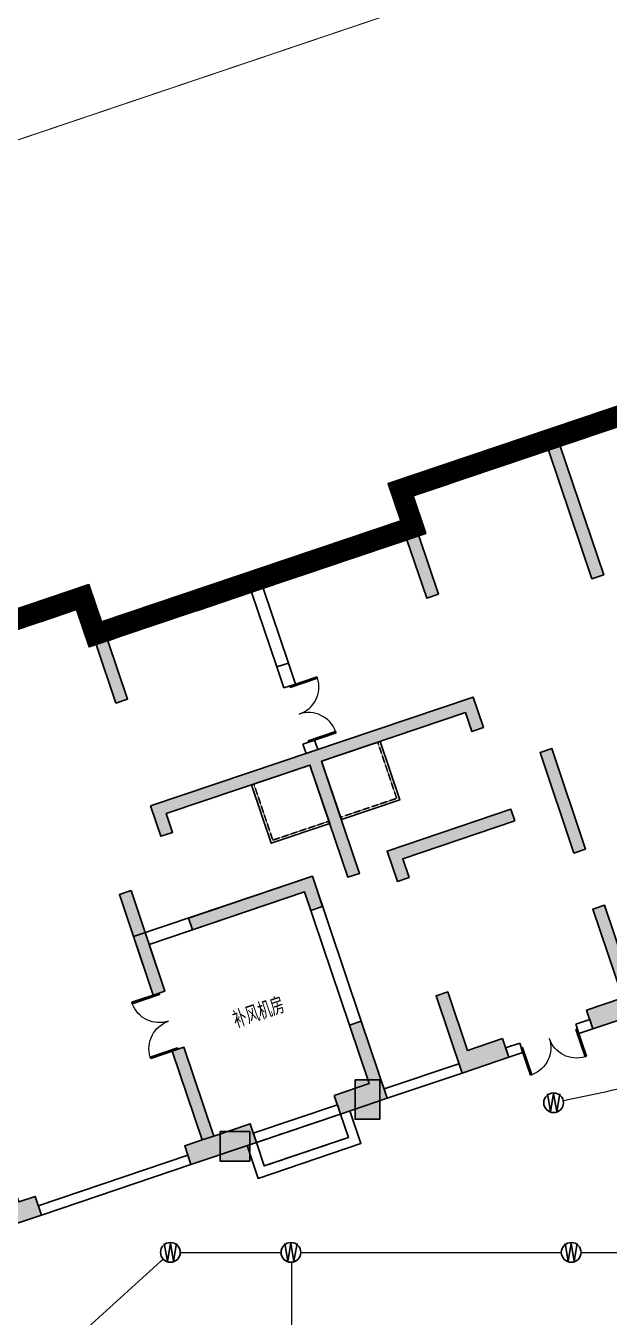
# Model space of a CAD drawing. Extents: x -1348811 to 123514, y -640545 to 749356.
# Drawn here: x -574306 to -562480, y -31247 to -5074 of the extents above; entities that cross this region are included whole.
import ezdxf
from ezdxf.enums import TextEntityAlignment as Align

# ---------------------------------------------------------------- set-up
doc = ezdxf.new("R2010")
doc.units = 0
doc.header["$LTSCALE"] = 10
doc.header["$MEASUREMENT"] = 0
for name, pattern in [('DASH', [0.35, 0.25, -0.1]), ('DASHDOT', [25.399999999999995, 12.7, -6.349999999999999, 0, -6.349999999999999]), ('常规', [20, 10, 0, 10])]:
    doc.linetypes.add(name, pattern=pattern)
doc.layers.get('0').update_dxf_attribs({"linetype": 'CONTINUOUS'})
for name, color, linetype in [('COLU', 1, 'CONTINUOUS'), ('COLU_HATCH', 252, 'CONTINUOUS'), ('dxsqt', 1, 'CONTINUOUS'), ('JPS-J-0', 6, 'CONTINUOUS'), ('OUTLINE', 93, 'DASH'), ('PUB_HATCH', 9, 'CONTINUOUS'), ('Q-200填充', 9, 'CONTINUOUS'), ('RD-equip', 3, 'CONTINUOUS'), ('TEXT', 7, 'CONTINUOUS'), ('wall', 8, 'CONTINUOUS'), ('WINDOW', 4, 'CONTINUOUS'), ('控制线', 5, 'CONTINUOUS')]:
    doc.layers.add(name, color=color, linetype=linetype)
doc.layers.add('RD-Line', color=2, linetype='常规', lineweight=0)
doc.styles.add('FS1', font='txt4.shx', dxfattribs={"width": 0.8, "bigfont": 'fstxt.shx'})
doc.styles.add('TEXT', font='tjromans.shx', dxfattribs={"width": 0.8, "height": 400, "bigfont": 'tjhztxt.shx'})

# ---------------------------------------------------------------- blocks, each defined once
blk = doc.blocks.new('zw')
at = {"layer": 'COLU_HATCH'}
for points in [[(26635.32040452794, 12123.77264110005), (27135.32040452794, 12123.77264110005), (27135.32040452794, 11323.77264110005), (26635.32040452794, 11323.77264110005)], [(23899.9999999975, 11074.61268525088), (24499.9999999975, 11074.61268525088), (24499.9999999975, 10474.61268525088), (23899.9999999975, 10474.61268525088)]]:
    blk.add_hatch(color=256, dxfattribs=at).paths.add_polyline_path(points)
at = {"layer": 'COLU'}
for points in [[(26635.32040452794, 12123.77264110005), (27135.32040452794, 12123.77264110005), (27135.32040452794, 11323.77264110005), (26635.32040452794, 11323.77264110005)], [(23899.9999999975, 11074.61268525088), (24499.9999999975, 11074.61268525088), (24499.9999999975, 10474.61268525088), (23899.9999999975, 10474.61268525088)]]:
    blk.add_lwpolyline(points, close=True, dxfattribs=at)
blk = doc.blocks.new('WG')
at = {"layer": 'RD-equip'}
blk.add_circle((0, 0), 200, dxfattribs=at)
at = {"layer": 'RD-equip', "color": 4, "style": 'FS1', "width": 0.8}
blk.add_attdef('消防', text='', height=360, dxfattribs=at).set_placement((0, 3.637978807091713e-12), align=Align.MIDDLE)
blk = doc.blocks.new('WWWW')
at = {"layer": 'RD-equip'}
blk.add_blockref('WG', (0, 0), dxfattribs=at).add_auto_attribs({'消防': 'W'})
blk = doc.blocks.new('D-JG--1F')
at = {"layer": 'PUB_HATCH'}
h = blk.add_hatch(color=256, dxfattribs=at)
h.paths.add_polyline_path([(21450.00000009307, -10000.00000909716), (19050.00000574609, -10000.00000891532), (19050.00000820775, -10400.0000081684), (18800.00000358594, -10400.0000083365), (18800.00000359322, -9750.000008749077), (21450.0000001727, -9750.000008762814)])
h.paths.add_polyline_path([(30950.000006599, -399.9990624038037), (30950.00000672456, 299.9998512482271), (28199.99995864177, 299.9998546815477), (28199.99995861674, -2700.000024847686), (27300.00000500801, -2700.000030048657), (27300.00000501238, -3100.000009021722), (28349.99999769183, -3100.000009155599), (28349.99999767961, -4150.000021441607), (30700.00000677025, -4150.000021760585), (30700.00000567822, -4675.000024040462), (30950.00000616111, -4675.000016496517), (30950.00000954827, -3425.000025010202), (30700.00001001463, -3425.000017404789), (30700.00000716664, -3950.007729728939), (28600.00000615686, -3950.007729726378), (28600.00000625546, -1800.094748926815), (30700.00000726059, -1800.09474893962), (30700.00000671641, -2325.000021197135), (30950.00000672339, -2325.000028800219), (30950.00000671379, -1600.094754866324), (28600.00000617525, -1600.094754825346), (28600.00000732025, -99.98272269777954), (30700.00000605761, -100.0000191780273), (30700.00000605616, -400.0007031883579)])
h.paths.add_polyline_path([(35600.00000702427, -7600.000019256957), (35600.00000789302, -7400.00002117129), (34449.99991119938, -7400.000021164073), (34449.99991119769, -7600.000019238098), (32900.00000866456, -7600.000019229949), (32900.00000913587, -7400.000028558541), (34249.99990984803, -7400.000021141721), (34249.99990984896, -7200.000021141954), (35600.00000789232, -7200.000021169195), (35600.00000790128, -5650.000029032119), (35850.00000790291, -5650.000029033283), (35850.0000070266, -7350.000019245315), (37600.00000979169, -7350.000019265804), (37600.00000979123, -7600.000019265804)])
h.paths.add_polyline_path([(24750.00000731763, -3100.000004868489), (25100.00000643893, -3100.000004870119), (25100.00000643433, -2700.000028468901), (23550.00000703434, -2700.0000224635), (23550.0000074394, -3100.00001157634), (24500.00001031812, -3100.000019299099), (24500.00000978686, -5850.000036574667), (24749.99999844324, -5850.000036574434)])
h.paths.add_polyline_path([(39100.00010325556, -2700.000028668204), (39100.00010324968, -3100.000016918406), (39450.00000606838, -3100.000016896054), (39450.0000061703, -5850.000036609359), (39700.00000787264, -5850.000036627753), (39700.00000821683, -3100.000014374731), (40650.00000805221, -3100.000006808434), (40650.0000076092, -2700.000022700289)])
h.paths.add_polyline_path([(37650.0000064309, -8850.00002117292), (37650.00000642525, -10000.00002117339), (37399.9033234134, -10000.00002117245), (37400.00032204285, -9100.000021172455), (34750.00000518386, -9100.000021158252), (34750.00000518194, -9499.998101894278), (34500.00000518194, -9499.998101893114), (34500.00000518386, -9100.000021157088), (32900.00000769028, -9100.000021148706), (32900.00000769168, -8850.000021148939)])
h.paths.add_polyline_path([(42750.00000461761, -7350.000028302893), (46000.0000061451, -7350.000028429553), (46000.00000644143, -8250.000030298717), (45600.00000602257, -8250.000030277064), (45600.00000586663, -7600.000030763447), (43000.00000557862, -7600.000037707388), (43000.00000543118, -8000.000037365127), (42750.00000543095, -8000.000037047081)])
h.paths.add_polyline_path([(19800.00000100496, -14100.00000910717), (19050.00000028947, -14100.00000922428), (19050.00000018522, -12850.00003002281), (18800.00000069255, -12850.00003004726), (18800.00000078609, -14500.00003021723), (19800.00000099774, -14500.00003022212)])
h.paths.add_polyline_path([(22625.00000100356, -14100.00000907108), (22999.99999692367, -14100.00000907667), (22999.99999692157, -14500.00003024517), (21600.00000099262, -14500.00003023283), (21600.00000099983, -14100.0000090648), (22375.0000010003, -14100.00000906852), (22375.00000101043, -12200.00003006565), (22625.00000079972, -12200.00003003795)])
h.paths.add_polyline_path([(26800.00000479288, -14500.00003025937), (26200.00000479288, -14500.00003025681), (26200.00000479497, -14100.00000908924), (26550.00000440102, -14100.00000914861), (26550.00000708556, -11900.0000322347), (26800.00000747951, -11900.00002760603)])
h.paths.add_polyline_path([(22625.00000109232, -11000.00001993775), (22375.00000133261, -11000.00001993659), (22375.00000024855, -8850.000021094223), (22625.00000024214, -8850.00002109562)])
h.paths.add_polyline_path([(29100.00000477576, -17100.00000014529), (29100.00000477373, -17500.00002119597), (28100.00000477745, -17500.00002119062), (28100.00000478741, -15749.99810181977), (28500.00000408356, -15749.99810182163), (28500.00000407564, -17100.00000014156)])
h.paths.add_polyline_path([(32300.00000135711, -17099.99999257829), (31900.00000407588, -17100.00000017788), (31900.00000408589, -15749.99810191942), (31650.00000408146, -15749.99810186005), (31650.00000407518, -17100.00000015763), (30900.00000477926, -17100.00000015483), (30900.00000477745, -17500.00002120598), (32300.00000135391, -17500.00001360895)])
h.paths.add_polyline_path([(35800.00000477838, -17500.00002123229), (35100.00000430667, -17500.00002123578), (35100.00000430964, -17100.00000020466), (35400.00000408309, -17100.00000019884), (35400.00000410306, -13350.00001930888), (34500.00000496639, -13350.00001930376), (34500.00000496779, -13100.0000269257), (35800.00000559993, -13100.00001931097)])
h.paths.add_polyline_path([(28099.99956657883, -14500.0113974954), (28499.99956586148, -14500.01139749819), (28500.00000340282, -13350.00001925044), (30750.00000427628, -13350.00001926976), (30750.00000427838, -13100.00001926976), (28100.00000431354, -13100.00002883235)])
h.paths.add_polyline_path([(26800.00000481663, -10000.0004025877), (26800.00000482134, -9100.000021022046), (30800.00000559434, -9100.000021240441), (30800.00000560551, -8850.000021141954), (26550.00000482227, -8850.00002111611), (26550.00000481616, -10000.00040258537)])
h.paths.add_polyline_path([(28350.00000619976, -5650.000028935028), (28350.00000756723, -7350.000021129847), (26600.00000798062, -7350.000021121698), (26600.00000798004, -7600.000021129614), (28600.00000756793, -7600.000021140091), (28599.99999842187, -6500.00002119178), (30950.00000833487, -6500.00002874108), (30950.00000833499, -6500.00002874108), (30950.00000634172, -5775.000021212269), (30700.00000633101, -5775.000021182699), (30700.00000811147, -6300.00002113753), (28600.00000757456, -6300.000021135435), (28600.00000620232, -5650.000028936658)])
h.paths.add_polyline_path([(33100.00000862248, -1500.047390644206), (32850.00000862085, -1500.047390643042), (32850.00000770681, -6400.000021154992), (33100.00000817631, -6400.000021155924)])
h.paths.add_polyline_path([(35600.0000072585, -400.0000211796723), (35600.00000772008, -4300.007729900535), (35850.00000771845, -4300.007729902398), (35850.00000772194, -3100.000014069024), (36900.00000773673, -3100.000014075311), (36900.00000773842, -2700.000030239811), (36000.0000072525, -2700.000030230032), (36000.00000661792, -9.499490261077881e-08), (35000.00000773807, -9.103678166866302e-08), (35000.00000719633, -400.0000233394094)])
h.paths.add_polyline_path([(38000.00000536809, -14100.0000093244), (37650.00000640325, -14100.00000932231), (37650.00000641326, -12200.00003012852), (37400.00000641326, -12200.00003012759), (37400.00000536611, -14500.00003030361), (38000.00000536611, -14500.0000303071)])
h.paths.add_polyline_path([(41575.00000586081, -8850.000028675422), (41575.00000671099, -11000.00002001692), (41825.00000648352, -11000.00002010562), (41825.00000563054, -8850.00002876413)])
h.paths.add_polyline_path([(42600.00000571826, -14100.0000093712), (42600.00000571675, -14500.00003034226), (41200.00000233023, -14500.00003033853), (41200.00000232825, -14100.00000934792), (41575.00000504026, -14100.00000926713), (41575.0000055001, -12200.00003001932), (41825.00000527239, -12200.00003010849), (41825.00000505213, -14100.00000937539)])
h.paths.add_polyline_path([(45000.00000504957, -14100.00000939076), (45000.00000526861, -12850.00003017858), (45400.00000569539, -12850.00003017322), (45400.00000592862, -14500.00003035762), (44400.00000571675, -14500.00003035227), (44400.00000571896, -14100.00000938005)])
h.paths.add_polyline_path([(45600.00000589387, -9150.00002270285), (45600.00000643003, -9600.000006679213), (45000.00000873947, -9600.000014249235), (45000.00000810652, -10000.00003021676), (45000.00000810652, -10000.00003021653), (45000.00000649493, -11450.00002913573), (45400.00000716362, -11450.00002913014), (45400.0000063717, -10000.00003022002), (46000.0000064178, -10000.0000302305), (46000.00000653882, -9150.00002272427)])
h.paths.add_polyline_path([(45600.00000698376, -3900.000009412179), (45600.00000724458, -5500.00002124859), (46000.00000712654, -5500.000021210406), (46000.00000739546, -3500.00003037625), (44900.00000698335, -3500.000030346913), (44900.00000697677, -3900.000009310199)])
h.paths.add_polyline_path([(34249.99990949768, -1700.000021671643), (34249.9999110499, -5860.000021126121), (34449.9999110499, -5860.00002112682), (34449.99990949768, -1700.000021672575)])
h.paths.add_polyline_path([(34249.99990901875, -1700.000021728687), (34249.99991057097, -5860.000021183398), (34449.99991057097, -5860.000021184096), (34449.99990901875, -1700.000021729851)])
h.paths.add_polyline_path([(14550.0000071461, -7350.000012112316), (21450.00000108377, -7349.999996726634), (21450.0000017854, -7999.999989839038), (21199.99999927141, -7999.999990077224), (21199.99999887694, -7599.999990023207), (18124.99999214034, -7599.999983102549), (18124.9999991199, -9999.999987382442), (17875.00000703486, -9999.999988234369), (17875.00000023365, -7599.999983927002), (14800.00000710331, -7599.999990022508), (14800.00000670942, -7999.999990076991), (14550.00000666472, -7999.999989714241)])
h.paths.add_polyline_path([(14550.00000647211, -10000.00000907923), (16950.0000008191, -10000.00000890973), (16949.99999835534, -10400.00000816281), (17200.00000297715, -10400.00000833231), (17200.00000297331, -9750.000008744886), (14550.00000639382, -9750.000008744886)])
h.paths.add_polyline_path([(5050.000000016822, -399.9990623355843), (5049.999999895052, 299.9998513164464), (7800.000047977839, 299.9998547353316), (7800.000047986978, -2700.000024793902), (8700.000001595705, -2700.00002999953), (8700.000001589244, -3100.000008972595), (7650.000008909788, -3100.000009101117), (7650.000008916482, -4150.000021387124), (5299.999999825843, -4150.000021693762), (5300.000000915083, -4675.00002397364), (5050.000000432192, -4675.000016428297), (5049.999997051666, -3425.000024941983), (5299.999996585306, -3425.000017337967), (5299.999999430438, -3950.007729662117), (7400.000000440225, -3950.007729670499), (7400.000000353029, -1800.094748870935), (5299.9999993479, -1800.094748872798), (5299.999999889289, -2325.000021130312), (5049.999999882304, -2325.000028732), (5049.999999895692, -1600.094754798105), (7400.000000434229, -1600.094754769467), (7399.999999297201, -99.98272264190018), (5300.000000559841, -100.0000191112049), (5300.000000559667, -400.0007031215355)])
h.paths.add_polyline_path([(399.9999995535472, -7600.00001916429), (399.9999986859038, -7400.000021078624), (1550.000095379539, -7400.00002107746), (1550.000095380121, -7600.000019151485), (3099.999997913255, -7600.000019151252), (3099.999997443054, -7400.000028479844), (1750.000096730888, -7400.000021056039), (1750.000096730946, -7200.000021056272), (399.9999986875919, -7200.000021076528), (399.9999986868352, -5650.000028939452), (149.9999986852054, -5650.000028939219), (149.9999995525577, -7350.000019151252), (-1600.000003212539, -7350.000019162428), (-1600.000003213412, -7600.000019162428)])
h.paths.add_polyline_path([(11249.99999928399, -3100.000004833099), (10900.00000016269, -3100.000004832633), (10900.00000016938, -2700.000028431416), (12449.99999956938, -2700.000022434164), (12449.99999916222, -3100.000011547003), (11499.9999962835, -3100.000019265106), (11499.99999680027, -5850.000036540674), (11250.00000814389, -5850.000036539044)])
h.paths.add_polyline_path([(-3100.000096651842, -2700.000028557144), (-3100.000096648058, -3100.000016807346), (-3449.99999946676, -3100.000016782898), (-3449.999999583175, -5850.000036496203), (-3700.000001285516, -5850.0000365132), (-3700.000001615204, -3100.000014260178), (-4650.000001450593, -3100.000006688992), (-4650.000001005479, -2700.000022580847)])
h.paths.add_polyline_path([(-1649.999999859603, -8850.000021069543), (-1649.999999860069, -10000.00002107001), (-1399.903316848213, -10000.00002107001), (-1400.000315472891, -9100.00002107001), (1250.000001386099, -9100.00002107001), (1250.000001385924, -9499.998101806035), (1500.000001385924, -9499.998101806035), (1500.000001386099, -9100.00002107001), (3099.999998879677, -9100.00002107001), (3099.999998879619, -8850.000021070242)])
h.paths.add_polyline_path([(-6749.99999803846, -7350.000028172275), (-9999.999999565945, -7350.000028281938), (-9999.999999867054, -8250.000030151103), (-9599.999999448191, -8250.000030131778), (-9599.999999288819, -7600.000030618161), (-6999.999999000807, -7600.000037575839), (-6999.999998855463, -8000.000037233578), (-6749.99999885523, -8000.000036916463)])
h.paths.add_polyline_path([(16200.00000553858, -14100.00000909786), (16950.00000625406, -14100.0000092187), (16950.00000636495, -12850.00003001723), (17200.00000585761, -12850.00003004307), (17200.00000575528, -14500.00003021304), (16200.00000554364, -14500.0000302128)])
h.paths.add_polyline_path([(13375.00000553997, -14100.00000904687), (13000.00000961986, -14100.00000905036), (13000.00000961981, -14500.00003021886), (14400.00000554876, -14500.0000302142), (14400.0000055437, -14100.00000904617), (13625.00000554323, -14100.0000090457), (13625.00000554317, -12200.00003004284), (13375.00000575389, -12200.00003001373)])
h.paths.add_polyline_path([(9200.0000017485, -14500.00003021327), (9800.0000017485, -14500.00003021373), (9800.000001748558, -14100.00000904617), (9450.000002142508, -14100.00000910345), (9449.999999469554, -11900.00003218953), (9199.999999075604, -11900.00002755993)])
h.paths.add_polyline_path([(13375.00000546756, -11000.00001991354), (13625.00000522728, -11000.00001991377), (13625.00000632275, -8850.000021071406), (13375.00000632915, -8850.000021071406)])
h.paths.add_polyline_path([(6900.000001751876, -17100.00000008685), (6900.000001751818, -17500.00002113753), (7900.000001748092, -17500.00002113753), (7900.000001747452, -15749.99810176669), (7500.000002451299, -15749.99810176645), (7500.000002451998, -17100.00000008638)])
h.paths.add_polyline_path([(3700.000005170528, -17099.99999250309), (4100.000002451765, -17100.00000010454), (4100.000002448971, -15749.99810184608), (4350.000002453395, -15749.99810178811), (4350.000002452463, -17100.00000008568), (5100.000001748384, -17100.00000008661), (5100.000001748092, -17500.00002113776), (3700.000005171634, -17500.00001353375)])
h.paths.add_polyline_path([(200.0000017471611, -17500.00002113823), (900.000002218876, -17500.00002114545), (900.0000022180029, -17100.00000011432), (600.0000024445471, -17100.0000001071), (600.0000024444307, -13350.00001921714), (1500.000001581095, -13350.00001921668), (1500.000001581036, -13100.00002683862), (200.0000009489013, -13100.00001921691)])
h.paths.add_polyline_path([(7900.000439962547, -14500.01139744231), (7500.000440679898, -14500.01139744301), (7500.000003144669, -13350.00001919526), (5250.000002271205, -13350.00001920247), (5250.000002270448, -13100.00001920247), (7900.000002235291, -13100.00002877926)])
h.paths.add_polyline_path([(9200.000001748558, -10000.0004025416), (9200.000001748616, -9100.000020975946), (5200.000000975619, -9100.00002117292), (5200.000000965782, -8850.000021074433), (9450.000001749024, -8850.00002107094), (9450.000001749024, -10000.0004025402)])
h.paths.add_polyline_path([(7650.000000388362, -5650.000028880546), (7649.999999011925, -7350.000021075364), (9399.999998598534, -7350.000021076296), (9399.999998597777, -7600.000021084212), (7399.999999009888, -7600.000021084212), (7400.00000816182, -6500.0000211359), (5049.999998248823, -6500.000028672861), (5049.999998248706, -6500.000028672861), (5050.000000245811, -5775.000021144049), (5300.000000256521, -5775.000021115877), (5299.999998473213, -6300.000021070708), (7399.999999010121, -6300.000021079555), (7400.0000003858, -5650.000028880779)])
h.paths.add_polyline_path([(2899.999997987587, -1500.047390564578), (3149.999997989216, -1500.04739056481), (3149.999998877349, -6400.000021076761), (2899.999998407846, -6400.000021076296)])
h.paths.add_polyline_path([(399.9999993573292, -400.0000210870057), (399.999998875137, -4300.007729807869), (149.9999988767668, -4300.007729808334), (149.9999988796772, -3100.000013974961), (-900.0000011351076, -3100.000013975659), (-900.0000011347001, -2700.00003014016), (-6.487825885415077e-07, -2700.000030135037), (0, 0), (999.9999988798518, -1.396983861923218e-09), (999.999999419495, -400.0000232497696)])
h.paths.add_polyline_path([(-1999.999998824554, -14100.00000921893), (-1649.99999985972, -14100.00000921893), (-1649.999999859661, -12200.00003002514), (-1399.999999859661, -12200.00003002514), (-1399.999998824729, -14500.00003020116), (-1999.999998824729, -14500.00003020163)])
h.paths.add_polyline_path([(-5574.999999289517, -8850.00002855109), (-5575.000000151107, -11000.00001989258), (-5824.999999923632, -11000.0000199799), (-5824.999999059248, -8850.000028638402)])
h.paths.add_polyline_path([(-6599.999999174732, -14100.00000924128), (-6599.999999175372, -14500.00003021234), (-5199.99999578885, -14500.00003021606), (-5199.999995784718, -14100.00000922545), (-5574.999998496729, -14100.00000914279), (-5574.9999989465, -12200.00002989499), (-5824.999998718791, -12200.00002998277), (-5824.999998508603, -14100.00000924966)])
h.paths.add_polyline_path([(-8999.999998506042, -14100.0000092485), (-8999.999998718442, -12850.00003003632), (-9399.99999914522, -12850.00003002863), (-9399.999999387248, -14500.00003021304), (-8399.999999175372, -14500.00003021304), (-8399.99999917543, -14100.00000924082)])
h.paths.add_polyline_path([(-9599.999999324267, -9150.000022557564), (-9599.999999862688, -9600.000006533926), (-9000.000002172135, -9600.000014106976), (-9000.000001541339, -10000.0000300745), (-9000.000001541339, -10000.00003007427), (-8999.999999937369, -11450.00002899347), (-9400.000000606058, -11450.00002898555), (-9399.999999806518, -10000.00003007543), (-9999.999999852618, -10000.00003008288), (-9999.999999969208, -9150.000022576656)])
h.paths.add_polyline_path([(-9600.000000386324, -3900.000009266892), (-9600.000000655651, -5500.000021103304), (-10000.00000053761, -5500.000021062791), (-10000.00000079593, -3500.000030228635), (-8900.000000383821, -3500.000030204887), (-8900.00000037934, -3900.000009168172)])
h.paths.add_polyline_path([(1750.000097111275, -1700.000021585962), (1750.000095537107, -5860.00002104044), (1550.000095537107, -5860.000021040207), (1550.000097111275, -1700.000021585962)])
h.paths.add_polyline_path([(1750.000097590208, -1700.000021643005), (1750.00009601604, -5860.000021097716), (1550.00009601604, -5860.000021097483), (1550.000097590208, -1700.000021643238)])
edge = h.paths.add_edge_path(flags=17)
edge.add_line((17874.99999412405, -5499.999999814434), (18124.99999362545, -5499.999998901971))
edge.add_line((18124.99999362545, -5499.999998901971), (18124.99998568202, -3899.999986891635))
edge.add_line((18124.99998568202, -3899.999986891635), (19299.99997319834, -3899.999981321162))
edge.add_line((19299.99997319834, -3899.999981321162), (19299.99997228605, -3500.000008577714))
edge.add_line((19299.99997228605, -3500.000008577714), (16700.0000063394, -3500.000008461764))
edge.add_line((16700.0000063394, -3500.000008461764), (16700.00000632991, -3899.999987251824))
edge.add_line((16700.00000632991, -3899.999987251824), (17874.99999384634, -3899.99998734775))
edge.add_line((17874.99999384634, -3899.99998734775), (17874.99999412405, -5499.999999358086))
edge.add_line((17874.99999412405, -5499.999999358086), (18124.99999362545, -5499.999999358319))
h.paths.add_polyline_path([(17874.99999412405, -5499.999999814434), (18124.99999362545, -5499.999998901971), (18124.99998568202, -3899.999986891635), (19299.99997319834, -3899.999981321162), (19299.99997228605, -3500.000008577714), (16700.0000063394, -3500.000008461764), (16700.00000632991, -3899.999987251824), (17874.99999384634, -3899.99998734775)], flags=17)
edge = h.paths.add_edge_path()
edge.add_line((21600.00007029192, -3100.000018303515), (22350.00000493706, -3100.000006714603))
edge.add_line((22350.00000493706, -3100.000006714603), (22350.0000053852, -2700.000022606924))
edge.add_line((22350.0000053852, -2700.000022606924), (21200.00000599638, -2700.000030178111))
edge.add_line((21200.00000599638, -2700.000030178111), (21200.00000599347, -3500.000030178111))
edge.add_line((21200.00000599347, -3500.000030178111), (20900.00000557181, -3500.000030181371))
edge.add_line((20900.00000557181, -3500.000030181371), (20900.0000055742, -3900.000009179814))
edge.add_line((20900.0000055742, -3900.000009179814), (21200.00000599329, -3900.000009176787))
edge.add_line((21200.00000599329, -3900.000009176787), (21200.0000064582, -5150.000030069146))
edge.add_line((21200.0000064582, -5150.000030069146), (21450.0000064582, -5150.000030069146))
edge.add_line((21450.0000064582, -5150.000030069146), (21450.00000555022, -3900.000009178184))
edge.add_line((21450.00000555022, -3900.000009178184), (21600.00000599329, -3900.000009178417))
edge.add_line((21600.00000599329, -3900.000009178417), (21600.00007029192, -3099.999996429076))
edge.add_line((42599.99994222715, -3100.000018415274), (41850.00000758213, -3100.000006817514))
edge.add_line((41850.00000758213, -3100.000006817514), (41850.00000713818, -2700.000022709835))
edge.add_line((41850.00000713818, -2700.000022709835), (43000.000006527, -2700.000030293129))
edge.add_line((43000.000006527, -2700.000030293129), (43000.00000652141, -3500.000030293129))
edge.add_line((43000.00000652141, -3500.000030293129), (43300.00000694295, -3500.000030299881))
edge.add_line((43300.00000694295, -3500.000030299881), (43300.00000693661, -3900.000009298325))
edge.add_line((43300.00000693661, -3900.000009298325), (43000.00000651751, -3900.000009291572))
edge.add_line((43000.00000651751, -3900.000009291572), (43000.00000603934, -5150.000030184165))
edge.add_line((43000.00000603934, -5150.000030184165), (42750.00000603934, -5150.000030181836))
edge.add_line((42750.00000603934, -5150.000030181836), (42750.00000696059, -3900.000009290874))
edge.add_line((42750.00000696059, -3900.000009290874), (42600.00000651751, -3900.000009290176))
edge.add_line((42600.00000651751, -3900.000009290176), (42599.99994222715, -3099.999996540835))
edge.add_line((14399.9999363097, -3100.000018284889), (13650.00000166456, -3100.000006691553))
edge.add_line((13650.00000166456, -3100.000006691553), (13650.00000121852, -2700.000022583874))
edge.add_line((13650.00000121852, -2700.000022583874), (14800.00000060734, -2700.000030161114))
edge.add_line((14800.00000060734, -2700.000030161114), (14800.00000060606, -3500.000030161114))
edge.add_line((14800.00000060606, -3500.000030161114), (15100.00000102771, -3500.000030166004))
edge.add_line((15100.00000102771, -3500.000030166004), (15100.00000102323, -3900.000009164447))
edge.add_line((15100.00000102323, -3900.000009164447), (14800.00000060414, -3900.00000915979))
edge.add_line((14800.00000060414, -3900.00000915979), (14800.0000001326, -5150.00003005215))
edge.add_line((14800.0000001326, -5150.00003005215), (14550.0000001326, -5150.000030051218))
edge.add_line((14550.0000001326, -5150.000030051218), (14550.00000104721, -3900.000009160256))
edge.add_line((14550.00000104721, -3900.000009160256), (14400.00000060414, -3900.00000915979))
edge.add_line((14400.00000060414, -3900.00000915979), (14399.9999363097, -3099.99999641045))
edge.add_line((-6599.999935625528, -3100.000018285355), (-5850.000000980508, -3100.000006692018))
edge.add_line((-5850.000000980508, -3100.000006692018), (-5850.000000534463, -2700.00002258434))
edge.add_line((-5850.000000534463, -2700.00002258434), (-6999.999999923282, -2700.00003016158))
edge.add_line((-6999.999999923282, -2700.00003016158), (-6999.999999921885, -3500.00003016158))
edge.add_line((-6999.999999921885, -3500.00003016158), (-7300.000000343425, -3500.00003016647))
edge.add_line((-7300.000000343425, -3500.00003016647), (-7300.000000339176, -3900.000009164913))
edge.add_line((-7300.000000339176, -3900.000009164913), (-6999.999999920081, -3900.000009160023))
edge.add_line((-6999.999999920081, -3900.000009160023), (-6999.999999448541, -5150.000030052615))
edge.add_line((-6999.999999448541, -5150.000030052615), (-6749.999999448541, -5150.000030051218))
edge.add_line((-6749.999999448541, -5150.000030051218), (-6750.000000363158, -3900.000009160256))
edge.add_line((-6750.000000363158, -3900.000009160256), (-6599.999999920081, -3900.000009160256))
edge.add_line((-6599.999999920081, -3900.000009160256), (-6599.999935625528, -3099.999996410916))
for points in [[(14400.00000060414, -3900.00000915979), (14550.00000104721, -3900.000009160256), (14550.0000001326, -5150.000030051218), (14800.0000001326, -5150.00003005215), (14800.00000060413, -3900.00000915979), (15100.00000102323, -3900.000009164447), (15100.00000102772, -3500.000030166004), (14800.00000060606, -3500.000030161114), (14800.00000060734, -2700.000030161114), (13650.00000121852, -2700.000022583873), (13650.00000166456, -3100.000006691552), (14399.9999363097, -3100.000018284889)], [(22350.00000493706, -3100.000006714603), (22350.0000053852, -2700.000022606924), (21200.00000599637, -2700.000030178111), (21200.00000599348, -3500.000030178111), (20900.00000557181, -3500.00003018137), (20900.0000055742, -3900.000009179814), (21200.00000599329, -3900.000009176787), (21200.0000064582, -5150.000030069146), (21450.0000064582, -5150.000030069146), (21450.00000555022, -3900.000009178184), (21600.0000059933, -3900.000009178417), (21600.00007029192, -3100.000018303514)]]:
    blk.add_hatch(color=256, dxfattribs=at).paths.add_polyline_path(points)
at = {"layer": 'dxsqt'}
for points in [[(14399.9999363097, -3100.000018284889), (13650.00000166456, -3100.000006691553), (13650.00000121852, -2700.000022583874), (14800.00000060734, -2700.000030161114), (14800.00000060606, -3500.000030161114), (15100.00000102771, -3500.000030166004), (15100.00000102323, -3900.000009164447), (14800.00000060414, -3900.00000915979), (14800.0000001326, -5150.00003005215), (14550.0000001326, -5150.000030051218), (14550.00000104721, -3900.000009160256), (14400.00000060414, -3900.00000915979), (14399.9999363097, -3099.99999641045)], [(21600.00007029192, -3100.000018303515), (22350.00000493706, -3100.000006714603), (22350.0000053852, -2700.000022606924), (21200.00000599638, -2700.000030178111), (21200.00000599347, -3500.000030178111), (20900.00000557181, -3500.000030181371), (20900.0000055742, -3900.000009179814), (21200.00000599329, -3900.000009176787), (21200.0000064582, -5150.000030069146), (21450.0000064582, -5150.000030069146), (21450.00000555022, -3900.000009178184), (21600.00000599329, -3900.000009178417), (21600.00007029192, -3099.999996429076)], [(24750.00000731763, -3100.000004868489), (25100.00000643893, -3100.000004870119), (25100.00000643433, -2700.000028468901), (23550.00000703434, -2700.0000224635), (23550.0000074394, -3100.00001157634), (24500.00001031812, -3100.000019299099), (24500.00000978686, -5850.000036574667), (24749.99999844324, -5850.000036574434), (24750.00000731763, -3100.000004868489)], [(17874.99999412405, -5499.999999814434), (18124.99999362545, -5499.999998901971), (18124.99998568202, -3899.999986891635), (19299.99997319834, -3899.999981321162), (19299.99997228605, -3500.000008577714), (16700.0000063394, -3500.000008461764), (16700.00000632991, -3899.999987251824), (17874.99999384634, -3899.99998734775), (17874.99999412405, -5499.999999358086), (18124.99999362545, -5499.999999358319)], [(14550.0000071461, -7350.000012112316), (21450.00000108377, -7349.999996726634), (21450.0000017854, -7999.999989839038), (21199.99999927141, -7999.999990077224), (21199.99999887694, -7599.999990023207), (18124.99999214034, -7599.999983102549), (18124.9999991199, -9999.999987382442), (17875.00000703486, -9999.999988234369), (17875.00000023365, -7599.999983927002), (14800.00000710331, -7599.999990022508), (14800.00000670942, -7999.999990076991), (14550.00000666472, -7999.999989714241), (14550.0000071461, -7350.000012149801)], [(9200.0000017485, -14500.00003021327), (9800.0000017485, -14500.00003021373), (9800.000001748558, -14100.00000904617), (9450.000002142508, -14100.00000910345), (9449.999999469554, -11900.00003218953), (9199.999999075604, -11900.00002755993), (9200.000001746637, -14500.00003020954)], [(13375.00000553997, -14100.00000904687), (13000.00000961986, -14100.00000905036), (13000.00000961981, -14500.00003021886), (14400.00000554876, -14500.0000302142), (14400.0000055437, -14100.00000904617), (13625.00000554323, -14100.0000090457), (13625.00000554317, -12200.00003004284), (13375.00000575389, -12200.00003001373), (13375.00000575581, -14100.00000904687)], [(22625.00000100356, -14100.00000907108), (22999.99999692367, -14100.00000907667), (22999.99999692157, -14500.00003024517), (21600.00000099262, -14500.00003023283), (21600.00000099983, -14100.0000090648), (22375.0000010003, -14100.00000906852), (22375.00000101043, -12200.00003006565), (22625.00000079972, -12200.00003003795), (22625.00000078772, -14100.00000907108)], [(16200.00000553858, -14100.00000909786), (16950.00000625406, -14100.0000092187), (16950.00000636495, -12850.00003001723), (17200.00000585761, -12850.00003004307), (17200.00000575528, -14500.00003021304), (16200.00000554364, -14500.0000302128), (16200.00000556442, -14100.00000909786)], [(19800.00000100496, -14100.00000910717), (19050.00000028947, -14100.00000922428), (19050.00000018522, -12850.00003002281), (18800.00000069255, -12850.00003004726), (18800.00000078609, -14500.00003021723), (19800.00000099774, -14500.00003022212), (19800.00000097911, -14100.00000910717)]]:
    blk.add_lwpolyline(points, dxfattribs=at)
for points in [[(13375.00000546756, -11000.00001991354), (13625.00000522728, -11000.00001991377), (13625.00000632275, -8850.000021071406), (13375.00000632915, -8850.000021071406)], [(22625.00000109232, -11000.00001993775), (22375.00000133261, -11000.00001993659), (22375.00000024855, -8850.000021094223), (22625.00000024214, -8850.00002109562)], [(14550.00000647211, -10000.00000907923), (16950.0000008191, -10000.00000890973), (16949.99999835534, -10400.00000816281), (17200.00000297715, -10400.00000833231), (17200.00000297331, -9750.000008744886), (14550.00000639382, -9750.000008744886)], [(21450.00000009307, -10000.00000909716), (19050.00000574609, -10000.00000891532), (19050.00000820775, -10400.0000081684), (18800.00000358594, -10400.0000083365), (18800.00000359322, -9750.000008749077), (21450.0000001727, -9750.000008762814)]]:
    blk.add_lwpolyline(points, close=True, dxfattribs=at)
blk = doc.blocks.new('$DorLib2D$00000002')
for p, q in [((-0.5, -5.684341886080802e-17), (-0.5000000000000007, 0.4875)), ((-0.4750000000000007, 0.4875), (-0.5000000000000007, 0.4875)), ((-0.475, -2.842170943040401e-17), (-0.4750000000000007, 0.4875)), ((0.475, -2.842170943040401e-17), (0.4750000000000007, 0.4875)), ((0.4750000000000007, 0.4875), (0.5000000000000007, 0.4875)), ((0.5, -5.684341886080802e-17), (0.5000000000000007, 0.4875)), ((-0.5, -5.684341886080802e-17), (-0.475, -2.842170943040401e-17)), ((0.5, -5.684341886080802e-17), (0.475, -2.842170943040401e-17))]:
    blk.add_line(p, q)
at = {"lineweight": 13}
for centre, start, end in [((-0.4875, -4.263256414560601e-17), 0, 88.53071641864632), ((0.4875, -4.263256414560601e-17), 91.4692835813537, 180)]:
    blk.add_arc(centre, 0.4875, start, end, dxfattribs=at)

msp = doc.modelspace()

# ---------------------------------------------------------------- linework, layer by layer
at = {"layer": 'JPS-J-0'}
for points in [[(-567124.7259456379, -19578.28251694707), (-568309.0688886266, -19978.0722029816), (-567909.2791992094, -21162.4151555745), (-566724.9362562208, -20762.62546953998)], [(-569730.2804090928, -20457.8198339447), (-568545.937466104, -20058.03014791021), (-568146.1477769394, -21242.37310058839), (-569330.4907199282, -21642.16278662288)]]:
    msp.add_lwpolyline(points, close=True, dxfattribs=at)
at = {"layer": 'JPS-J-0', "linetype": 'DASH'}
for points in [[(-567172.0996600225, -19594.27411386807), (-568309.0688854129, -19978.07221250213), (-567925.2707867789, -21115.04143789253), (-566788.3015613885, -20731.24333925848)], [(-569682.9066882806, -20441.82825606479), (-568545.9374628903, -20058.03015743074), (-568162.1393642562, -21194.99938282117), (-569299.1085896465, -21578.79748145523)]]:
    msp.add_lwpolyline(points, close=True, dxfattribs=at)
at = {"layer": 'OUTLINE'}
msp.add_lwpolyline([(-569631.5717577648, -27707.01856261049), (-567926.1179222714, -27131.32141553442), (-567766.2020479249, -27605.05859253037), (-569471.6558834183, -28180.75573960645)], close=True, dxfattribs=at)
at = {"layer": 'Q-200填充', "const_width": 400}
msp.add_lwpolyline([(-540777.4099341412, -16259.05821780988), (-540988.4969491533, -16259.05821781134), (-541952.5708611911, -13403.07123191288), (-541384.0862487068, -13211.17218275717), (-543335.0599158639, -7431.578620151267), (-546177.4829814157, -8391.073867349362), (-546433.3483754902, -7633.094382118376), (-553065.6688594194, -9871.916626725666), (-553929.2145911497, -7313.735842538503), (-556487.3958105771, -8177.281764937099), (-556583.3453413462, -7893.039440323948), (-561036.4743406586, -9396.248623156425), (-560076.9791310702, -12238.67157711115), (-566709.2995676306, -14477.49380396519), (-566453.434166831, -15235.47329263407), (-572896.2597837349, -17410.32918702098), (-573152.1251778788, -16652.34970159666), (-579784.4456198924, -18891.17192465367)], dxfattribs=at)
at = {"layer": 'RD-Line'}
for p, q in [((-563410.4475651162, -26859.61638838804), (-560762.4086340682, -26291.32433875097)), ((-573791.3698482274, -32132.39391025726), (-571523.5618374848, -30069.35773126478)), ((-571175.6190472934, -29934.7734423214), (-569131.6745321555, -29934.7734423214)), ((-568731.6745321555, -29934.7734423214), (-563450.4103012313, -29934.7734423214)), ((-563050.4103012313, -29934.7734423214), (-561131.6745291364, -29934.7734423214)), ((-568918.9175871345, -30134.36617854628), (-568918.9175871345, -32266.97819920047))]:
    msp.add_line(p, q, dxfattribs=at)
at = {"layer": 'wall'}
for p, q in [((-568980.7155436737, -17988.3760807962), (-569217.5841325476, -18068.33401726819)), ((-568836.7967895089, -18414.72315421579), (-568980.7155436737, -17988.3760807962)), ((-569217.5841325476, -18068.33401726819), (-569073.6653783829, -18494.68109068778)), ((-569073.6653783829, -18494.68109068778), (-568836.7967895089, -18414.72315421579)), ((-568452.9986944434, -19551.6923808108), (-568689.8672833174, -19631.65031728279)), ((-568389.0268121623, -19741.20364325891), (-568452.9986944434, -19551.6923808108)), ((-568689.8672833174, -19631.65031728279), (-568625.8954010361, -19821.1615797309)), ((-568625.8954010361, -19821.1615797309), (-568389.0268121623, -19741.20364325891)), ((-572121.9337843182, -23534.34290998142), (-568497.8443751176, -22310.98648024384)), ((-567506.3659534885, -25248.15698127714), (-568497.8443751178, -22310.98648024371)), ((-571805.107258301, -23691.25356203206), (-568654.7550267789, -22627.81300546455)), ((-567743.234542125, -25328.11491845248), (-568654.7550267786, -22627.81300546448)), ((-572121.9337843183, -23534.34290998121), (-571722.1440944893, -24718.68586477972)), ((-571485.2755058546, -24638.72792759878), (-571805.1072583011, -23691.25356203218)), ((-571722.1440944893, -24718.68586477972), (-571485.2755058546, -24638.72792759878)), ((-567743.234542125, -25328.11491845248), (-567506.3659534885, -25248.15698127714)), ((-562873.7227627047, -25214.73510216339), (-563157.9650685462, -25310.68462665109)), ((-563157.9650685462, -25310.68462665109), (-563093.998718774, -25500.17949754948)), ((-562809.7564129323, -25404.22997306178), (-562873.7227627047, -25214.73510216339)), ((-563093.998718774, -25500.17949754948), (-562809.7564129323, -25404.22997306178)), ((-571101.4774073862, -25775.69715304509), (-571338.3459960208, -25855.65509022602)), ((-571338.3459960208, -25855.65509022602), (-570730.6656801773, -27655.85634390757)), ((-570493.7970915427, -27575.89840672663), (-571101.4774073862, -25775.69715304509)), ((-564294.9342939367, -25694.48272528514), (-564579.1766007916, -25790.43225011489)), ((-564579.1766007916, -25790.43225011489), (-564515.2102510192, -25979.92712101331)), ((-564515.2102510192, -25979.92712101331), (-564230.9679441644, -25883.97759618356)), ((-564230.9679441644, -25883.97759618356), (-564294.9342939367, -25694.48272528514)), ((-565526.6509554965, -26110.26399899158), (-567042.6099179768, -26621.99479557702)), ((-565462.6846057246, -26299.75886989012), (-566978.643568205, -26811.48966647557)), ((-569695.5381131595, -27517.52368374802), (-567990.0842721703, -26941.82654439383)), ((-567990.0842721703, -26941.82654439383), (-567926.1179233532, -27131.3214156147)), ((-569631.5717643424, -27707.01855496889), (-567926.1179233532, -27131.3214156147)), ((-570730.6656801773, -27655.85634390757), (-570493.7970915427, -27575.89840672663)), ((-569695.5381131595, -27517.52368374802), (-569631.5717643424, -27707.01855496889)), ((-571022.0022031802, -27965.28813956591), (-574053.9201450128, -28988.74973844041)), ((-570958.0358534079, -28154.78301046431), (-573989.9537952404, -29178.24460933881))]:
    msp.add_line(p, q, dxfattribs=at)
for points in [[(-540844.9219168596, -16059.05821781032), (-540844.9219280274, -16059.05821781032), (-541699.1096408216, -13528.59975317068), (-541130.6250280554, -13336.70070391987), (-543209.5313947077, -7178.117399476178), (-546051.9544590384, -8137.612646262103), (-546307.8198531296, -7379.633160981233), (-552940.140338353, -9618.45540602543), (-553803.6860710653, -7060.274618929194), (-556361.8672904151, -7923.820541301597), (-556457.8168217444, -7639.578215029178), (-561289.9355597707, -9270.720106642751), (-560330.4403517396, -12113.14305598385), (-566962.7607883009, -14351.96528283821), (-566706.8953875012, -15109.94477150729), (-572770.7312613601, -17156.86796592924), (-573026.5966554552, -16398.8884806498), (-579658.9170987179, -18637.7107041284)], [(-540709.8979514227, -16459.0582178094), (-541132.0719702791, -16459.05821781233), (-542206.0320815609, -13277.54271065514), (-541637.547469358, -13085.64366159448), (-543460.5884370203, -7685.039840826357), (-546303.0115037931, -8644.535088436649), (-546558.8768978507, -7886.555603255401), (-553191.197380486, -10125.37784742593), (-554054.7431112342, -7567.197066147783), (-556612.9243307391, -8430.742988572572), (-556708.8738609483, -8146.500665618805), (-560783.0131215467, -9521.7771396701), (-559823.5179104008, -12364.20009823842), (-566455.8383469603, -14603.02232509217), (-566199.9729461607, -15361.00181376087), (-573021.7883061096, -17663.79040811263), (-573277.6537003024, -16905.81092254358), (-579909.974141067, -19144.63314517896)], [(-569821.0666286632, -27770.98491238282), (-569597.1844045444, -28434.21696027718), (-567512.7408268558, -27730.58711352196), (-567736.623052503, -27067.35506569987)], [(-569631.5717577648, -27707.01856261049), (-569471.6558834183, -28180.75573960645), (-567766.2020479249, -27605.05859253037), (-567926.117923267, -27131.32141587048)]]:
    msp.add_lwpolyline(points, dxfattribs=at)
at = {"layer": '控制线', "color": 1, "linetype": 'DASHDOT', "ltscale": 0.1, "const_width": 20}
msp.add_lwpolyline([(-596505.5930627277, -14825.57779504737), (-490113.6432630522, 21088.34767763742), (-484038.7529849407, 16611.34856158582), (-484685.961927654, -239220.2702376726), (-493861.2336056319, -248362.1523508097), (-596766.0672564217, -248247.3213427002)], close=True, dxfattribs=at)

# ---------------------------------------------------------------- block references
at = {"layer": 'COLU'}
msp.add_blockref('zw', (-594267.6529954086, -38559.4327531489), dxfattribs=at)
at = {"layer": 'PUB_HATCH', "rotation": 18.65275007734079}
msp.add_blockref('D-JG--1F', (-587912.7628390786, -18574.2175799775), dxfattribs=at)
at = {"layer": 'RD-equip'}
for p in [(-563605.9951008686, -26901.58258027112), (-571375.6190472934, -29934.7734423214), (-568931.6745321555, -29934.7734423214), (-563250.4103012313, -29934.7734423214)]:
    msp.add_blockref('WWWW', p, dxfattribs=at)
at = {"layer": 'WINDOW'}
for p, xscale, yscale, zscale, rotation in [((-568763.3320364131, -19023.18673574929), 1199.999999999991, 1200, 1200, 288.6527498976606), ((-571411.8107509378, -25247.1915089124), 1199.999999999988, -1200, 1200, 288.6527500691463), ((-563694.4665063553, -25597.33111141732), -1200.000000000046, 1200, -1200, 198.6527500774905)]:
    msp.add_blockref('$DorLib2D$00000002', p, dxfattribs=dict(at, xscale=xscale, yscale=yscale, zscale=zscale, rotation=rotation))

# ---------------------------------------------------------------- texts
at = {"layer": 'TEXT', "style": 'TEXT', "width": 0.8}
msp.add_text('补风机房', height=350, rotation=18.65275007800745, dxfattribs=at).set_placement((-570036.1795095135, -25404.73430020269))

doc.saveas('drawing.dxf')
